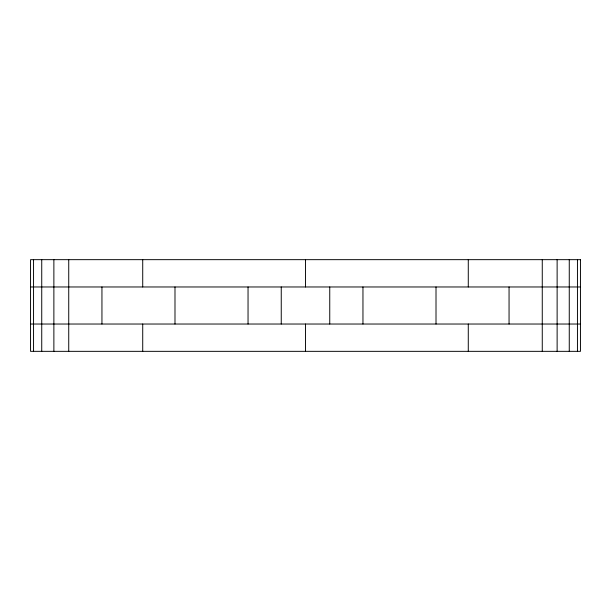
<?xml version="1.0" encoding="UTF-8"?>
<svg xmlns="http://www.w3.org/2000/svg" width="611" height="611" viewBox="0 0 611 611"><rect width="100%" height="100%" fill="white"/><g stroke="black" fill="none" stroke-linecap="round" stroke-linejoin="round"><path stroke-width="0.92" d="M30.55 286.971L580.45 286.971M30.55 324.029L580.45 324.029M577.448 259.66L577.448 351.34M569.261 259.66L569.261 351.34M557.125 259.66L557.125 351.34M542.263 259.66L542.263 351.34M509.055 286.971L509.055 324.029M468.278 259.66L468.278 286.971M468.278 324.029L468.278 351.34M436.01 286.971L436.01 324.029M362.957 286.971L362.957 324.029M329.749 286.971L329.749 324.029M305.5 259.66L305.5 286.971M305.5 324.029L305.5 351.34M281.251 286.971L281.251 324.029M248.043 286.971L248.043 324.029M174.99 286.971L174.99 324.029M142.722 259.66L142.722 286.971M142.722 324.029L142.722 351.34M101.945 286.971L101.945 324.029M68.737 259.66L68.737 351.34M53.875 259.66L53.875 351.34M41.739 259.66L41.739 351.34M33.552 259.66L33.552 351.34M580.45 259.66L30.55 259.66L30.55 351.34L580.45 351.34L580.45 259.66"/></g></svg>
